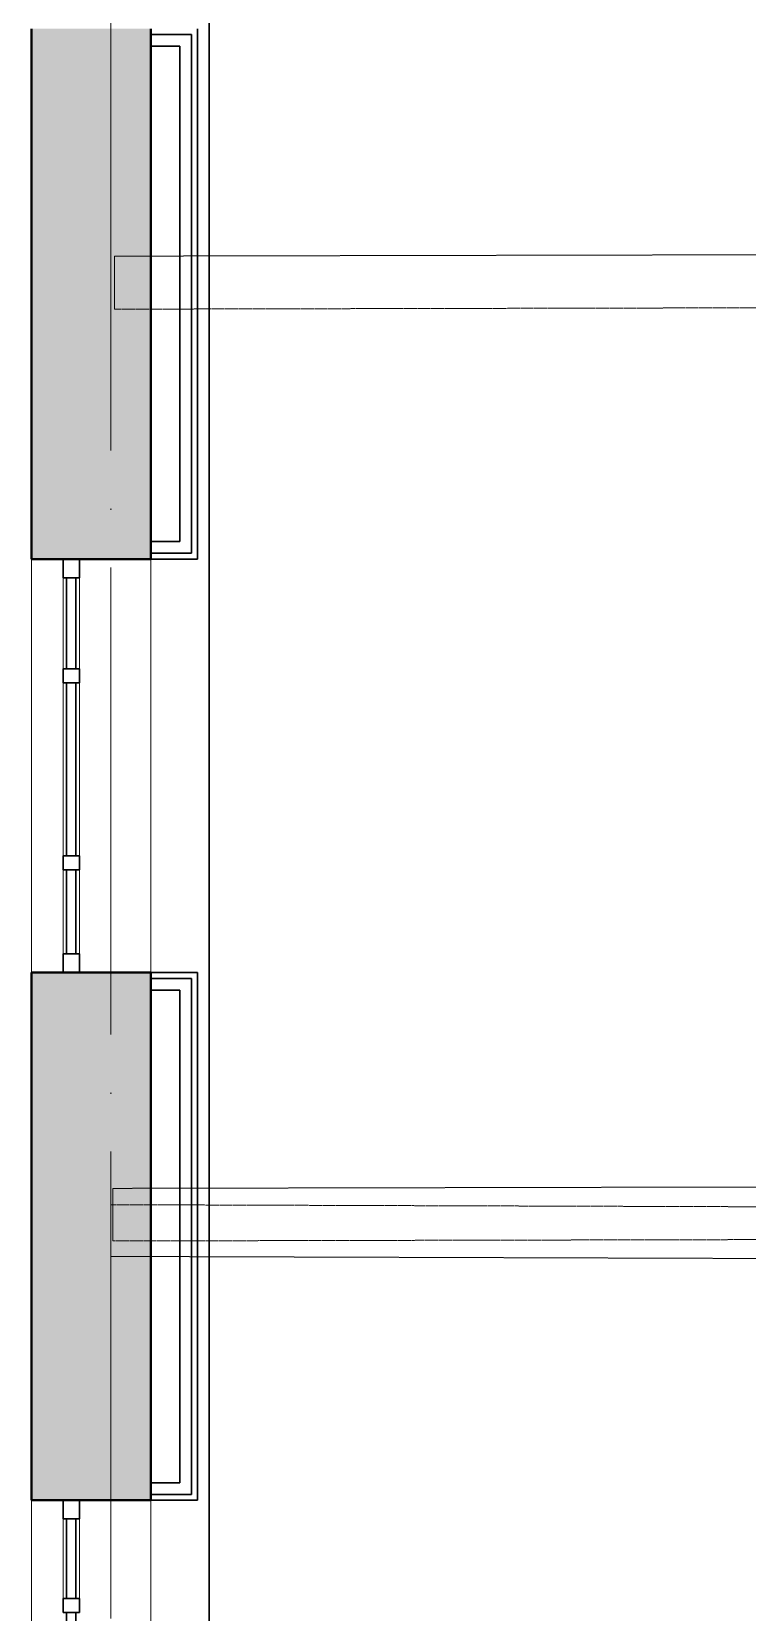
# Model space of a CAD drawing. Header units: millimetres. Extents: x 3050 to 430575, y -569542 to 36130.
# Drawn here: x 273141 to 276206, y -403270 to -396502 of the extents above; entities that cross this region are included whole.
import ezdxf

# ---------------------------------------------------------------- set-up
doc = ezdxf.new("R2010")
doc.units = ezdxf.units.MM
doc.linetypes.add('ADSK_Линия сетки', pattern=[25, 20, -2.5, 0, -2.5])
doc.linetypes.add('ADSK_Сверху', pattern=[4.5, 3, -1.5])
for name, color, linetype, lineweight in [('Витраж', 7, 'Continuous', 18), ('Каркас', 7, 'Continuous', 18), ('Оси', 7, 'Continuous', 9), ('Панели витража', 7, 'Continuous', 18), ('Стены внутренние', 7, 'Continuous', 18), ('Стены наружные', 7, 'Continuous', 18), ('Стены штриховка', 7, 'Continuous', 18)]:
    doc.layers.add(name, color=color, linetype=linetype, lineweight=lineweight)

# ---------------------------------------------------------------- blocks, each defined once
blk = doc.blocks.new('ADSK_БалкаЖБ_Прямоугольная - 227х478мм-864777-04 План 4-го этажа маркировочный')
at = {"layer": 'Каркас', "color": 253, "linetype": 'ADSK_Сверху', "true_color": 0xaaaaaa}
for p, q in [((-3222.6, 113.5), (-3222.6, -113.5)), ((-3222.6, 113.5), (3222.6, 113.5)), ((3222.6, -113.5), (3222.6, 113.5)), ((-3222.6, -113.5), (3222.6, -113.5))]:
    blk.add_line(p, q, dxfattribs=at)
at = {"layer": 'Каркас', "color": 253, "linetype": 'ADSK_Сверху', "true_color": 0xb2b2b2}
for p, q in [((-3222.6, -113.5), (-3222.6, 113.5)), ((3222.6, 113.5), (-3222.6, 113.5)), ((3222.6, 113.5), (3222.6, -113.5)), ((-3222.6, -113.5), (3222.6, -113.5))]:
    blk.add_line(p, q, dxfattribs=at)
blk = doc.blocks.new('ADSK_БалкаЖБ_Прямоугольная - 225_2х468мм-865025-04 План 4-го этажа маркировочный')
at = {"layer": 'Каркас', "color": 253, "linetype": 'ADSK_Сверху', "true_color": 0xaaaaaa}
for p, q in [((-3224.3, 112.6), (-3224.3, -112.6)), ((-3224.3, 112.6), (3224.3, 112.6)), ((3224.3, -112.6), (3224.3, 112.6)), ((-3224.3, -112.6), (3224.3, -112.6))]:
    blk.add_line(p, q, dxfattribs=at)
at = {"layer": 'Каркас', "color": 253, "linetype": 'ADSK_Сверху', "true_color": 0xb2b2b2}
for p, q in [((-3224.3, -112.6), (-3224.3, 112.6)), ((3224.3, 112.6), (-3224.3, 112.6)), ((3224.3, 112.6), (3224.3, -112.6)), ((-3224.3, -112.6), (3224.3, -112.6))]:
    blk.add_line(p, q, dxfattribs=at)
blk = doc.blocks.new('Прямоугольный импост - 70х20_60мм-1425107-04 План 4-го этажа маркировочный')
at = {"layer": 'Витраж', "color": 253, "linetype": 'ADSK_Сверху', "true_color": 0xaaaaaa}
for p, q in [((-6073.8, 27832.2), (-6143.8, 27832.2)), ((-6143.8, 27752.2), (-6143.8, 27832.2)), ((-6073.8, 27752.2), (-6073.8, 27832.2)), ((-6143.8, 27382.2), (-6143.8, 27412.2)), ((-6073.8, 27382.2), (-6073.8, 27412.2))]:
    blk.add_line(p, q, dxfattribs=at)
blk = doc.blocks.new('Прямоугольный импост - 70х20_60мм-1258642-04 План 4-го этажа маркировочный')
at = {"layer": 'Витраж', "color": 253, "linetype": 'ADSK_Сверху', "true_color": 0xaaaaaa}
for p, q in [((-80, 35), (0, 35)), ((0, 35), (0, -35)), ((0, -35), (-80, -35))]:
    blk.add_line(p, q, dxfattribs=at)
blk = doc.blocks.new('Прямоугольный импост - 70х20_60мм-1243038-04 План 4-го этажа маркировочный')
at = {"layer": 'Витраж', "color": 253, "linetype": 'ADSK_Сверху', "true_color": 0xaaaaaa}
for p, q in [((-6143.8, 27352.2), (-6143.8, 27382.2)), ((-6073.8, 27352.2), (-6073.8, 27382.2)), ((-6143.8, 26532.2), (-6143.8, 26562.2)), ((-6073.8, 26532.2), (-6073.8, 26562.2))]:
    blk.add_line(p, q, dxfattribs=at)
blk = doc.blocks.new('Прямоугольный импост - 70х60мм-1258640-04 План 4-го этажа маркировочный')
at = {"layer": 'Витраж', "color": 253, "linetype": 'ADSK_Сверху', "true_color": 0xaaaaaa}
for p, q in [((-30, 35), (30, 35)), ((30, -35), (-30, -35))]:
    blk.add_line(p, q, dxfattribs=at)
blk = doc.blocks.new('Прямоугольный импост - 70х60мм-1425109-04 План 4-го этажа маркировочный')
at = {"layer": 'Витраж', "color": 253, "linetype": 'ADSK_Сверху', "true_color": 0xaaaaaa}
for p, q in [((-6073.8, 27752.2), (-6143.8, 27752.2)), ((-6143.8, 27412.2), (-6143.8, 27752.2)), ((-6073.8, 27412.2), (-6073.8, 27752.2)), ((-6143.8, 27412.2), (-6073.8, 27412.2))]:
    blk.add_line(p, q, dxfattribs=at)
blk = doc.blocks.new('Прямоугольный импост - 70х20_60мм-1426885-04 План 4-го этажа маркировочный')
at = {"layer": 'Витраж', "color": 253, "linetype": 'ADSK_Сверху', "true_color": 0xaaaaaa}
for p, q in [((-6073.8, 23884.9), (-6143.8, 23884.9)), ((-6143.8, 23804.9), (-6143.8, 23884.9)), ((-6073.8, 23804.9), (-6073.8, 23884.9)), ((-6143.8, 23384.9), (-6143.8, 23414.9)), ((-6073.8, 23384.9), (-6073.8, 23414.9))]:
    blk.add_line(p, q, dxfattribs=at)
blk = doc.blocks.new('Прямоугольный импост - 70х20_60мм-1424482-04 План 4-го этажа маркировочный')
at = {"layer": 'Витраж', "color": 253, "linetype": 'ADSK_Сверху', "true_color": 0xaaaaaa}
for p, q in [((-80, 35), (0, 35)), ((0, 35), (0, -35)), ((0, -35), (-80, -35))]:
    blk.add_line(p, q, dxfattribs=at)
blk = doc.blocks.new('Прямоугольный импост - 70х20_60мм-1424483-04 План 4-го этажа маркировочный')
at = {"layer": 'Витраж', "color": 253, "linetype": 'ADSK_Сверху', "true_color": 0xaaaaaa}
for p, q in [((0, 35), (-80, 35)), ((0, -35), (0, 35)), ((-80, -35), (0, -35))]:
    blk.add_line(p, q, dxfattribs=at)
blk = doc.blocks.new('Прямоугольный импост - 70х20_60мм-1225850-04 План 4-го этажа маркировочный')
at = {"layer": 'Витраж', "color": 253, "linetype": 'ADSK_Сверху', "true_color": 0xaaaaaa}
for p, q in [((-6143.8, 23354.9), (-6143.8, 23384.9)), ((-6073.8, 23354.9), (-6073.8, 23384.9)), ((-6143.8, 22584.9), (-6143.8, 22614.9)), ((-6073.8, 22584.9), (-6073.8, 22614.9))]:
    blk.add_line(p, q, dxfattribs=at)
blk = doc.blocks.new('Прямоугольный импост - 70х20_60мм-1225113-04 План 4-го этажа маркировочный')
at = {"layer": 'Витраж', "color": 253, "linetype": 'ADSK_Сверху', "true_color": 0xaaaaaa}
for p, q in [((41084.5, 2434.5), (41054.5, 2434.5)), ((41524.5, 2434.5), (41444.5, 2434.5)), ((41524.5, 2364.5), (41524.5, 2434.5)), ((41084.5, 2364.5), (41054.5, 2364.5)), ((41524.5, 2364.5), (41444.5, 2364.5))]:
    blk.add_line(p, q, dxfattribs=at)
blk = doc.blocks.new('Прямоугольный импост - 70х60мм-1424480-04 План 4-го этажа маркировочный')
at = {"layer": 'Витраж', "color": 253, "linetype": 'ADSK_Сверху', "true_color": 0xaaaaaa}
for p, q in [((-30, 35), (30, 35)), ((30, -35), (-30, -35))]:
    blk.add_line(p, q, dxfattribs=at)
blk = doc.blocks.new('Прямоугольный импост - 70х60мм-1225009-04 План 4-го этажа маркировочный')
at = {"layer": 'Витраж', "color": 253, "linetype": 'ADSK_Сверху', "true_color": 0xaaaaaa}
for p, q in [((41084.5, 2434.5), (41084.5, 2364.5)), ((41444.5, 2434.5), (41084.5, 2434.5)), ((41444.5, 2364.5), (41444.5, 2434.5)), ((41444.5, 2364.5), (41084.5, 2364.5))]:
    blk.add_line(p, q, dxfattribs=at)
blk = doc.blocks.new('Прямоугольный импост - 70х60мм-1426887-04 План 4-го этажа маркировочный')
at = {"layer": 'Витраж', "color": 253, "linetype": 'ADSK_Сверху', "true_color": 0xaaaaaa}
for p, q in [((-6073.8, 23804.9), (-6143.8, 23804.9)), ((-6143.8, 23414.9), (-6143.8, 23804.9)), ((-6073.8, 23414.9), (-6073.8, 23804.9)), ((-6143.8, 23414.9), (-6073.8, 23414.9))]:
    blk.add_line(p, q, dxfattribs=at)
blk = doc.blocks.new('Прямоугольный импост - 70х60мм-1229542-04 План 4-го этажа маркировочный')
at = {"layer": 'Витраж', "color": 253, "linetype": 'ADSK_Сверху', "true_color": 0xaaaaaa}
for p, q in [((-6073.8, 23354.9), (-6143.8, 23354.9)), ((-6143.8, 22614.9), (-6143.8, 23354.9)), ((-6073.8, 22614.9), (-6073.8, 23354.9)), ((-6143.8, 22614.9), (-6073.8, 22614.9))]:
    blk.add_line(p, q, dxfattribs=at)
blk = doc.blocks.new('Прямоугольный импост - 70х20_60мм-1229824-04 План 4-го этажа маркировочный')
at = {"layer": 'Витраж', "lineweight": 30}
for p, q in [((-80, 35), (0, 35)), ((-80, -35), (-80, 35)), ((0, 35), (0, -35)), ((0, -35), (-80, -35))]:
    blk.add_line(p, q, dxfattribs=at)
blk = doc.blocks.new('Системная панель - _AR_Стекло_40мм_привязка по центру-V70-04 План 4-го этажа маркировочный')
at = {"layer": 'Панели витража', "lineweight": 30}
for p, q in [((170, 20), (-170, 20)), ((-170, 20), (-170, -20)), ((170, -20), (170, 20)), ((-170, -20), (170, -20))]:
    blk.add_line(p, q, dxfattribs=at)
blk = doc.blocks.new('Прямоугольный импост - 70х40_60мм-1425108-04 План 4-го этажа маркировочный')
at = {"layer": 'Витраж'}
for p, q in [((-6143.8, 27752.2), (-6143.8, 27412.2)), ((-6073.8, 27752.2), (-6073.8, 27412.2))]:
    blk.add_line(p, q, dxfattribs=at)
blk = doc.blocks.new('Системная панель - _AR_Стекло_40мм_привязка по центру-V71-04 План 4-го этажа маркировочный')
at = {"layer": 'Панели витража', "lineweight": 30}
for p, q in [((395, 20), (-395, 20)), ((-395, 20), (-395, -20)), ((395, -20), (395, 20)), ((-395, -20), (395, -20))]:
    blk.add_line(p, q, dxfattribs=at)
blk = doc.blocks.new('Прямоугольный импост - 70х60мм-1230231-04 План 4-го этажа маркировочный')
at = {"layer": 'Витраж', "lineweight": 30}
for p, q in [((-30, 35), (30, 35)), ((-30, -35), (-30, 35)), ((30, 35), (30, -35)), ((30, -35), (-30, -35))]:
    blk.add_line(p, q, dxfattribs=at)
blk = doc.blocks.new('Системная панель - _AR_Стекло_40мм_привязка по центру-V61-04 План 4-го этажа маркировочный')
at = {"layer": 'Панели витража', "lineweight": 30}
for p, q in [((180, 20), (-180, 20)), ((-180, 20), (-180, -20)), ((180, -20), (180, 20)), ((-180, -20), (180, -20))]:
    blk.add_line(p, q, dxfattribs=at)
blk = doc.blocks.new('Прямоугольный импост - 70х40_60мм-1229682-04 План 4-го этажа маркировочный')
at = {"layer": 'Витраж'}
for p, q in [((41084.5, 2434.5), (41444.5, 2434.5)), ((41084.5, 2364.5), (41444.5, 2364.5))]:
    blk.add_line(p, q, dxfattribs=at)
blk = doc.blocks.new('Прямоугольный импост - 70х20_60мм-1229825-04 План 4-го этажа маркировочный')
at = {"layer": 'Витраж', "lineweight": 30}
for p, q in [((0, 35), (-80, 35)), ((-80, 35), (-80, -35)), ((0, -35), (0, 35)), ((-80, -35), (0, -35))]:
    blk.add_line(p, q, dxfattribs=at)
blk = doc.blocks.new('Системная панель - _AR_Стекло_40мм_привязка по центру-V62-04 План 4-го этажа маркировочный')
at = {"layer": 'Панели витража', "lineweight": 30}
for p, q in [((195, 20), (-195, 20)), ((-195, 20), (-195, -20)), ((195, -20), (195, 20)), ((-195, -20), (195, -20))]:
    blk.add_line(p, q, dxfattribs=at)
blk = doc.blocks.new('Прямоугольный импост - 70х40_60мм-1426886-04 План 4-го этажа маркировочный')
at = {"layer": 'Витраж'}
for p, q in [((-6143.8, 23804.9), (-6143.8, 23414.9)), ((-6073.8, 23804.9), (-6073.8, 23414.9))]:
    blk.add_line(p, q, dxfattribs=at)
blk = doc.blocks.new('Системная панель - _AR_Стекло_40мм_привязка по центру-V63-04 План 4-го этажа маркировочный')
at = {"layer": 'Панели витража', "lineweight": 30}
for p, q in [((370, 20), (-370, 20)), ((-370, 20), (-370, -20)), ((370, -20), (370, 20)), ((-370, -20), (370, -20))]:
    blk.add_line(p, q, dxfattribs=at)
blk = doc.blocks.new('Прямоугольный импост - 70х40_60мм-1229684-04 План 4-го этажа маркировочный')
at = {"layer": 'Витраж'}
for p, q in [((-6143.8, 23354.9), (-6143.8, 22614.9)), ((-6073.8, 23354.9), (-6073.8, 22614.9))]:
    blk.add_line(p, q, dxfattribs=at)

msp = doc.modelspace()

# ---------------------------------------------------------------- hatches: boundary and pattern name
at = {"layer": 'Стены наружные', "true_color": 0xc0c0c0}
h = msp.add_hatch(color=9, dxfattribs=at)
h.paths.add_polyline_path([(273172.63, -409700.93), (273650.85, -409700.93), (273650.85, -408506.98), (273140.85, -408506.98), (273140.85, -409700.93)])
h.paths.add_polyline_path([(273140.85, -406736.98), (273650.85, -406736.98), (273650.85, -404559.68), (273140.85, -404559.68), (273140.85, -405900.28)])
h.paths.add_polyline_path([(273140.85, -402789.68), (273650.85, -402789.68), (273650.85, -400530.48), (273140.85, -400530.48)])
h.paths.add_polyline_path([(273481.91, -398760.48), (273650.85, -398760.48), (273650.85, -396489.57), (273140.85, -396489.57), (273140.85, -398760.48), (273479.68, -398760.48)])
h.paths.add_polyline_path([(273140.85, -394719.57), (273650.85, -394719.57), (273650.82, -387374.32), (273140.85, -387369.44), (273140.85, -393749.79)])

# ---------------------------------------------------------------- linework, layer by layer
at = {"layer": 'Каркас', "color": 253, "linetype": 'ADSK_Сверху', "true_color": 0xb2b2b2}
for p, q in [((273479.55, -401745.7), (273480.25, -401524.3)), ((279797.62, -401544.42), (273480.25, -401524.3)), ((273479.55, -401745.7), (279797.97, -401765.82))]:
    msp.add_line(p, q, dxfattribs=at)
at = {"layer": 'Каркас', "color": 253, "linetype": 'ADSK_Сверху', "true_color": 0xaaaaaa}
for p, q in [((273480.25, -401524.3), (273479.55, -401745.7)), ((279797.62, -401544.42), (273480.25, -401524.3)), ((279797.97, -401765.82), (273479.55, -401745.7))]:
    msp.add_line(p, q, dxfattribs=at)
at = {"layer": 'Оси', "linetype": 'ADSK_Линия сетки', "ltscale": 100}
msp.add_line((273479.52, -435797.51), (273479.52, -386200.07), dxfattribs=at)
at = {"layer": 'Стены внутренние', "color": 32, "lineweight": 30, "true_color": 0xcd6928}
for p, q in [((273900.85, -401736.38), (273900.85, -393721.12)), ((273850.85, -398760.48), (273850.85, -396489.57)), ((273650.85, -396514.57), (273825.85, -396514.57)), ((273650.85, -396564.57), (273775.85, -396564.57)), ((273775.85, -398685.48), (273775.85, -396564.57)), ((273825.85, -398735.48), (273825.85, -396514.57)), ((273650.85, -398685.48), (273775.85, -398685.48)), ((273650.85, -398735.48), (273825.85, -398735.48)), ((273650.85, -398760.48), (273850.85, -398760.48)), ((273650.85, -400530.48), (273850.85, -400530.48)), ((273650.85, -400555.48), (273825.85, -400555.48)), ((273825.85, -401736.38), (273825.85, -400555.48)), ((273850.85, -401736.38), (273850.85, -400530.48)), ((273650.85, -400605.48), (273775.85, -400605.48)), ((273775.85, -401736.39), (273775.85, -400605.48)), ((273775.85, -402714.68), (273775.85, -401736.39)), ((273825.85, -402764.68), (273825.85, -401736.38)), ((273850.85, -402789.68), (273850.85, -401736.38)), ((273900.85, -408996.86), (273900.85, -401736.38)), ((273650.85, -402714.68), (273775.85, -402714.68)), ((273650.85, -402764.68), (273825.85, -402764.68)), ((273650.85, -402789.68), (273850.85, -402789.68))]:
    msp.add_line(p, q, dxfattribs=at)
at = {"layer": 'Стены наружные', "lineweight": 40}
for p, q in [((273140.85, -396489.57), (273140.85, -398760.48)), ((273650.85, -398760.48), (273650.85, -396489.57)), ((273140.85, -398760.48), (273650.85, -398760.48)), ((273140.85, -400530.48), (273140.85, -402789.68)), ((273650.85, -400530.48), (273140.85, -400530.48)), ((273650.85, -402789.68), (273650.85, -400530.48)), ((273140.85, -402789.68), (273650.85, -402789.68))]:
    msp.add_line(p, q, dxfattribs=at)
at = {"layer": 'Стены наружные'}
for p, q in [((273140.85, -400530.48), (273140.85, -398760.48)), ((273650.85, -398760.48), (273650.85, -400530.48)), ((273140.85, -404559.68), (273140.85, -402789.68)), ((273650.85, -402789.68), (273650.85, -404559.68))]:
    msp.add_line(p, q, dxfattribs=at)
at = {"layer": 'Стены штриховка'}
for p, q in [((273651.11, -401624.39), (273651.11, -401626.39)), ((273651.11, -401746.39), (273651.11, -401748.39))]:
    msp.add_line(p, q, dxfattribs=at)

# ---------------------------------------------------------------- block references
at = {"layer": 'Витраж', "color": 253, "linetype": 'ADSK_Сверху', "true_color": 0xaaaaaa}
for name, p in [('Прямоугольный импост - 70х20_60мм-1426885-04 План 4-го этажа маркировочный', (279419.61, -422645.42)), ('Прямоугольный импост - 70х60мм-1426887-04 План 4-го этажа маркировочный', (279419.61, -422645.42)), ('Прямоугольный импост - 70х20_60мм-1225850-04 План 4-го этажа маркировочный', (279419.61, -422645.42)), ('Прямоугольный импост - 70х60мм-1229542-04 План 4-го этажа маркировочный', (279419.61, -422645.42)), ('Прямоугольный импост - 70х20_60мм-1425107-04 План 4-го этажа маркировочный', (279419.61, -430621.92)), ('Прямоугольный импост - 70х60мм-1425109-04 План 4-го этажа маркировочный', (279419.61, -430621.92)), ('Прямоугольный импост - 70х20_60мм-1243038-04 План 4-го этажа маркировочный', (279419.61, -430621.92))]:
    msp.add_blockref(name, p, dxfattribs=at)
at = {"layer": 'Витраж', "color": 253, "linetype": 'ADSK_Сверху', "true_color": 0xaaaaaa, "extrusion": (0, 0, -1)}
for name, p, rotation in [('Прямоугольный импост - 70х20_60мм-1424482-04 План 4-го этажа маркировочный', (-273310.85, -398760.48), 90.00000000000007), ('Прямоугольный импост - 70х60мм-1424480-04 План 4-го этажа маркировочный', (-273310.85, -399260.48), 90.00000000000007), ('Прямоугольный импост - 70х60мм-1424480-04 План 4-го этажа маркировочный', (-273310.85, -400060.48), 90.00000000000007), ('Прямоугольный импост - 70х20_60мм-1258642-04 План 4-го этажа маркировочный', (-273310.85, -402789.68), 90.00000000000006), ('Прямоугольный импост - 70х60мм-1258640-04 План 4-го этажа маркировочный', (-273310.85, -403239.68), 90.00000000000006)]:
    msp.add_blockref(name, p, dxfattribs=dict(at, rotation=rotation))
at = {"layer": 'Витраж', "extrusion": (0, 0, -1)}
for name, p, rotation in [('Прямоугольный импост - 70х20_60мм-1229824-04 План 4-го этажа маркировочный', (-273310.85, -398760.48), 90.00000000000007), ('Прямоугольный импост - 70х60мм-1230231-04 План 4-го этажа маркировочный', (-273310.85, -399260.48), 90.00000000000007), ('Прямоугольный импост - 70х60мм-1230231-04 План 4-го этажа маркировочный', (-273310.85, -400060.48), 90.00000000000007), ('Прямоугольный импост - 70х20_60мм-1229824-04 План 4-го этажа маркировочный', (-273310.85, -402789.68), 90.00000000000006), ('Прямоугольный импост - 70х60мм-1230231-04 План 4-го этажа маркировочный', (-273310.85, -403239.68), 90.00000000000006)]:
    msp.add_blockref(name, p, dxfattribs=dict(at, rotation=rotation))
at = {"layer": 'Витраж'}
for name, p in [('Прямоугольный импост - 70х40_60мм-1426886-04 План 4-го этажа маркировочный', (279419.61, -422645.42)), ('Прямоугольный импост - 70х40_60мм-1229684-04 План 4-го этажа маркировочный', (279419.61, -422645.42)), ('Прямоугольный импост - 70х40_60мм-1425108-04 План 4-го этажа маркировочный', (279419.61, -430621.92))]:
    msp.add_blockref(name, p, dxfattribs=at)
at = {"layer": 'Витраж', "color": 253, "linetype": 'ADSK_Сверху', "true_color": 0xaaaaaa}
for name, p, rotation in [('Прямоугольный импост - 70х20_60мм-1225113-04 План 4-го этажа маркировочный', (270911.35, -359006.03), 269.9999999999998), ('Прямоугольный импост - 70х60мм-1225009-04 План 4-го этажа маркировочный', (270911.35, -359006.03), 269.9999999999998), ('Прямоугольный импост - 70х20_60мм-1424483-04 План 4-го этажа маркировочный', (273310.85, -400530.48), 269.9999999999999)]:
    msp.add_blockref(name, p, dxfattribs=dict(at, rotation=rotation))
at = {"layer": 'Витраж'}
for name, p, rotation in [('Прямоугольный импост - 70х40_60мм-1229682-04 План 4-го этажа маркировочный', (270911.35, -359006.03), 269.9999999999998), ('Прямоугольный импост - 70х20_60мм-1229825-04 План 4-го этажа маркировочный', (273310.85, -400530.48), 269.9999999999999)]:
    msp.add_blockref(name, p, dxfattribs=dict(at, rotation=rotation))
at = {"layer": 'Каркас', "color": 253, "linetype": 'ADSK_Сверху', "true_color": 0xaaaaaa, "rotation": 0.1221222580796972}
for name, p in [('ADSK_БалкаЖБ_Прямоугольная - 227х478мм-864777-04 План 4-го этажа маркировочный', (276718.77, -397569.97)), ('ADSK_БалкаЖБ_Прямоугольная - 225_2х468мм-865025-04 План 4-го этажа маркировочный', (276712.79, -401560.13))]:
    msp.add_blockref(name, p, dxfattribs=at)
at = {"layer": 'Панели витража'}
for name, p, rotation in [('Системная панель - _AR_Стекло_40мм_привязка по центру-V62-04 План 4-го этажа маркировочный', (273310.85, -399035.48), 89.99999999999993), ('Системная панель - _AR_Стекло_40мм_привязка по центру-V63-04 План 4-го этажа маркировочный', (273310.85, -399660.48), 89.99999999999993), ('Системная панель - _AR_Стекло_40мм_привязка по центру-V61-04 План 4-го этажа маркировочный', (273310.85, -400270.48), 89.99999999999993), ('Системная панель - _AR_Стекло_40мм_привязка по центру-V70-04 План 4-го этажа маркировочный', (273310.85, -403039.68), 89.99999999999994), ('Системная панель - _AR_Стекло_40мм_привязка по центру-V71-04 План 4-го этажа маркировочный', (273310.85, -403664.68), 89.99999999999994)]:
    msp.add_blockref(name, p, dxfattribs=dict(at, rotation=rotation))

doc.saveas('drawing.dxf')
